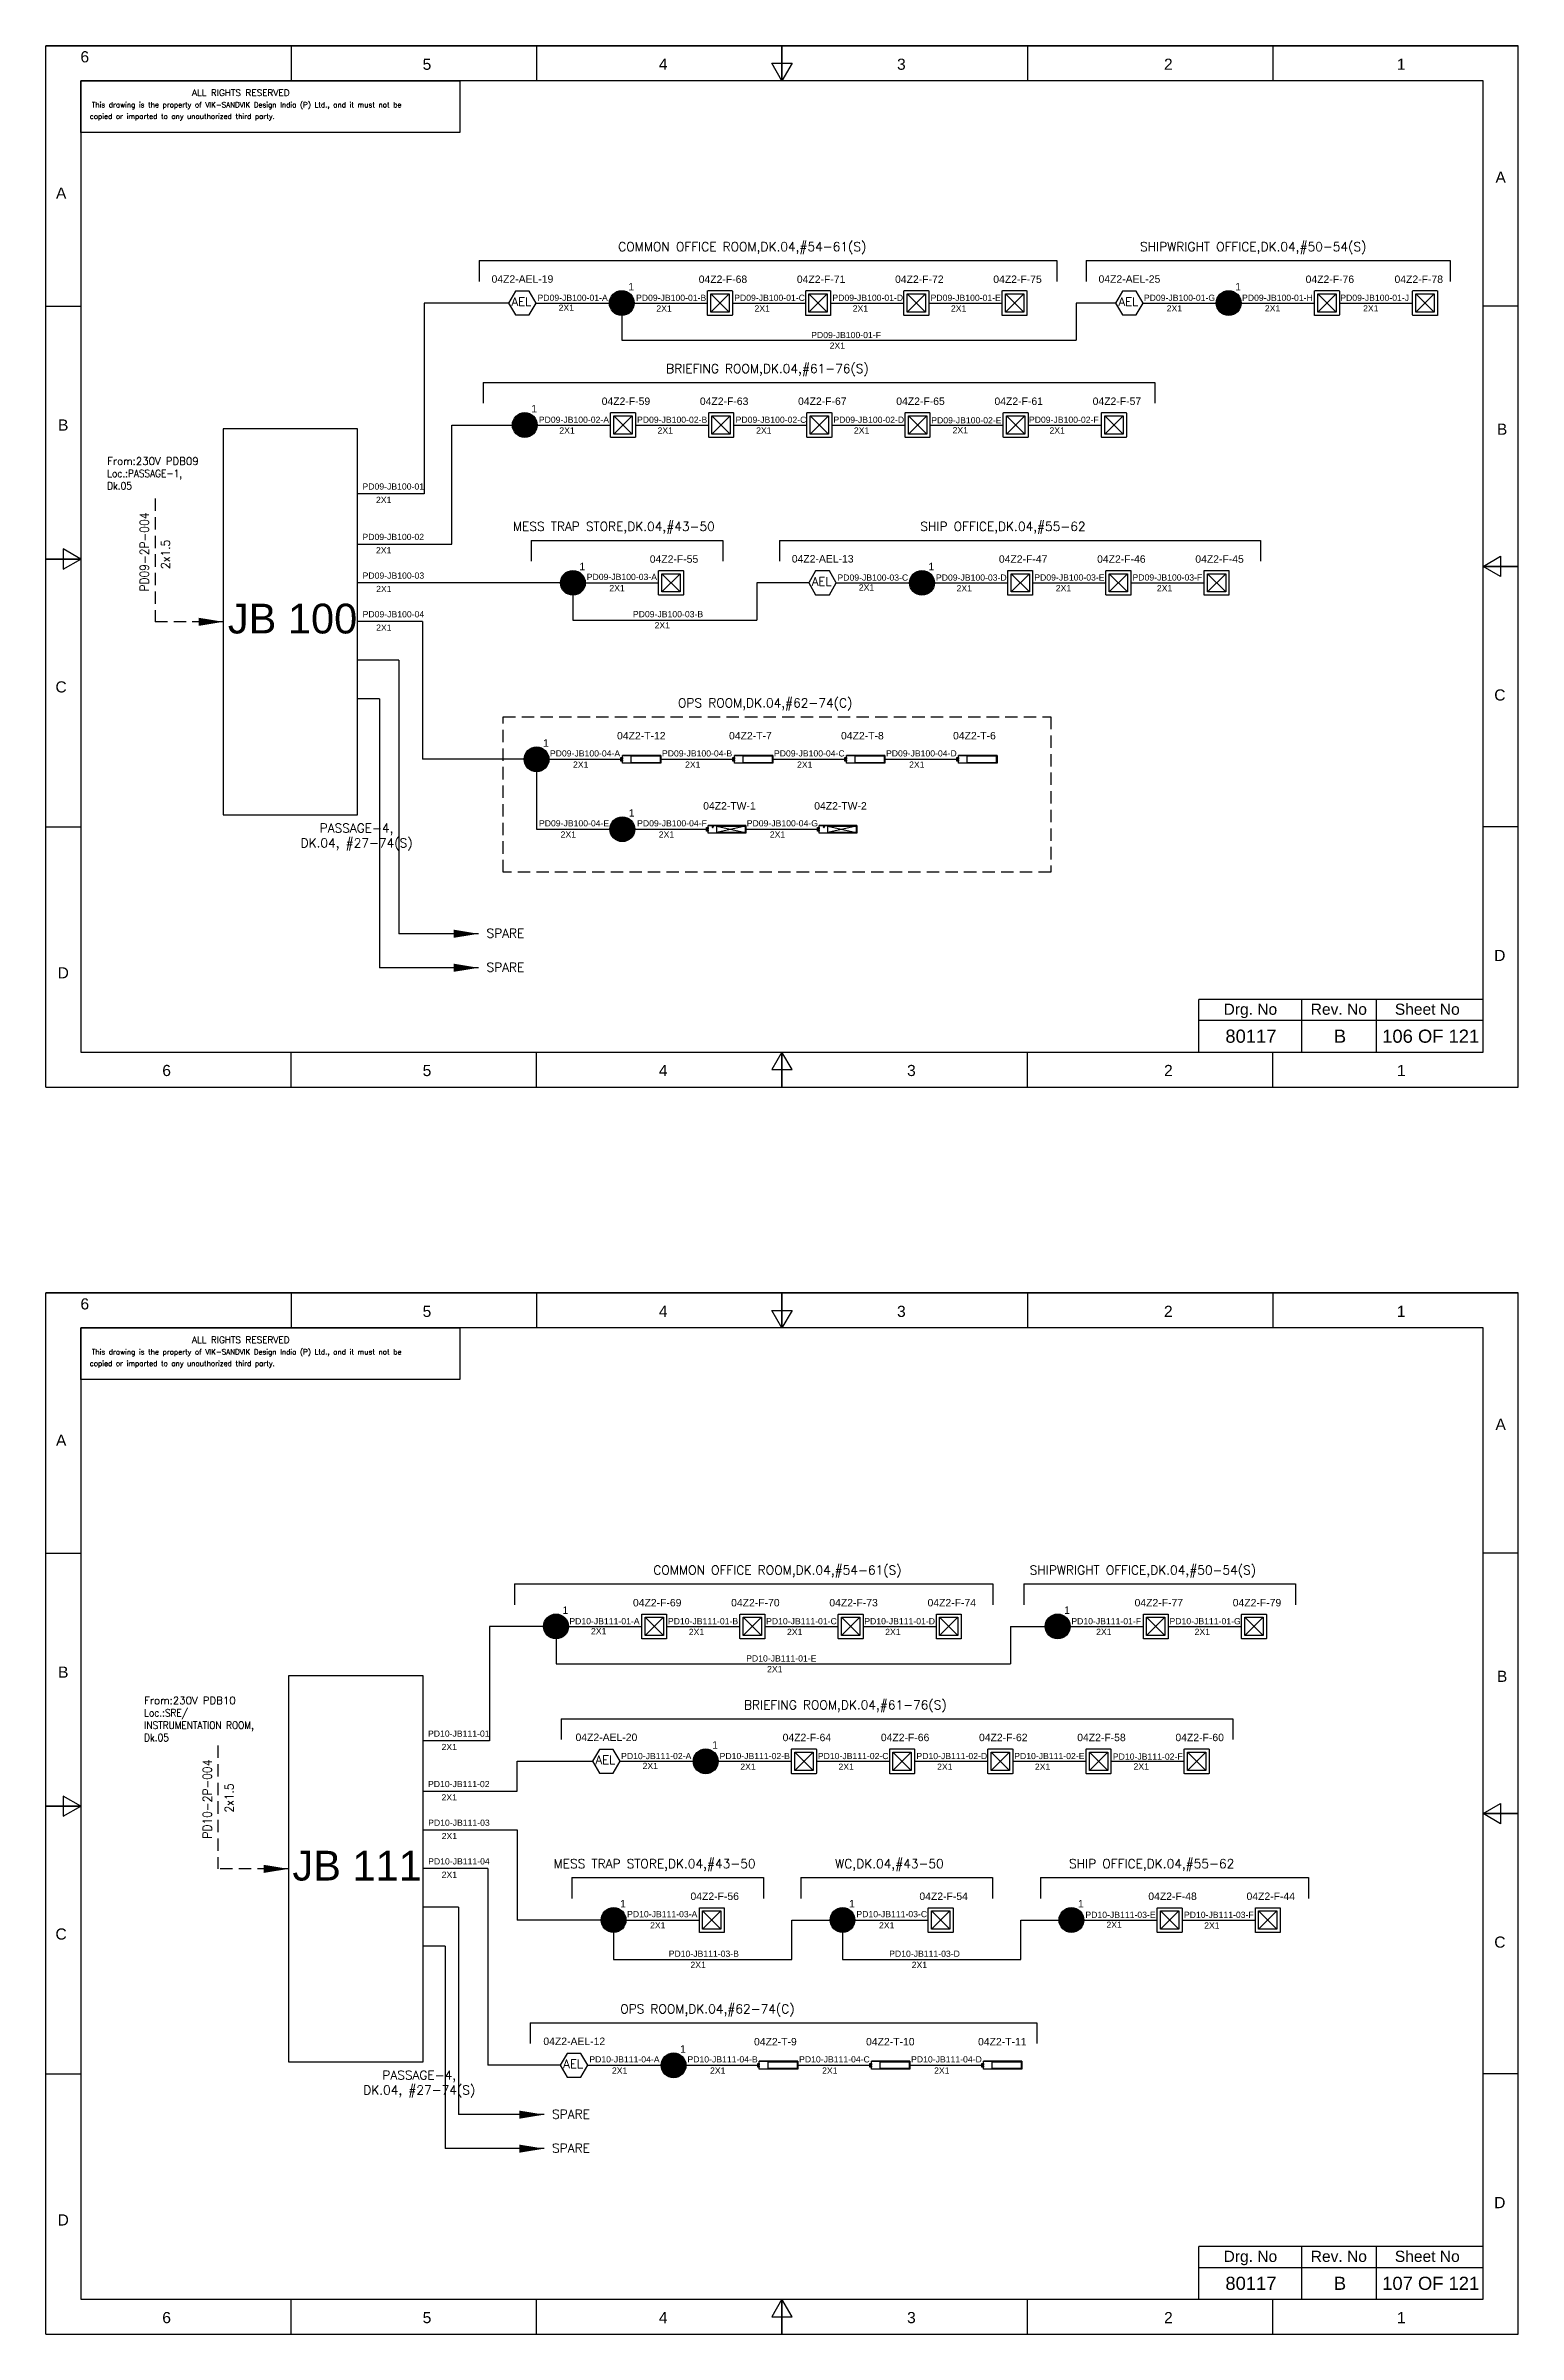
# Model space of a CAD drawing. Header units: inches. Extents: x -3311 to 1429, y -713 to 2436.
# Drawn here: x -2319.5 to -2022.5, y -713.5 to -251.8 of the extents above; entities that cross this region are included whole.
import ezdxf
from ezdxf.enums import TextEntityAlignment as Align

# ---------------------------------------------------------------- set-up
doc = ezdxf.new("R2010")
doc.units = ezdxf.units.IN
doc.linetypes.add('HIDDEN', pattern=[0.375, 0.25, -0.125])
doc.linetypes.add('SOLID', pattern=[0])
for name, color, linetype in [('BW TL', 7, 'Continuous'), ('Fmount', 7, 'Continuous'), ('LINE', 3, 'SOLID')]:
    doc.layers.add(name, color=color, linetype=linetype)
for name, color, linetype, lineweight in [('ELEC_TXT-025', 1, 'Continuous', 25), ('HEL-025', 1, 'Continuous', 25), ('HEL-035', 2, 'Continuous', 35)]:
    doc.layers.add(name, color=color, linetype=linetype, lineweight=lineweight)
doc.styles.add('_NORMAL', font='arial.ttf')
doc.styles.add('ROMANS', font='simplex.shx', dxfattribs={"width": 0.88})
doc.styles.get("Standard").update_dxf_attribs({"font": 'arial.ttf'})
doc.dimstyles.get("Standard").update_dxf_attribs({"dimtxt": 0.18, "dimasz": 0.18, "dimexe": 0.18, "dimexo": 0.0625, "dimgap": 0.09, "dimtad": 0, "dimtih": 1, "dimtoh": 1, "dimdec": 4, "dimzin": 0, "dimdsep": 46, "dimtxsty": 'Standard', "dimcen": 0.09, "dimadec": 0, "dimazin": 0, "dimtfac": 1, "dimtdec": 4, "dimtofl": 0, "dimtmove": 0, "dimatfit": 3, "dimfxl": 1, "dimtolj": 1, "dimtzin": 0, "dimarcsym": 0})

# ---------------------------------------------------------------- blocks, each defined once
blk = doc.blocks.new('fr')
at = {"color": 7, "linetype": 'Continuous'}
for p, q in [((33763.99, 4500.4), (33466.99, 4500.4)), ((33466.99, 4500.4), (33763.99, 4500.4)), ((33466.99, 4290.33), (33466.99, 4500.4)), ((33516.49, 4500.4), (33516.49, 4493.33)), ((33565.99, 4500.4), (33565.99, 4493.33)), ((33615.49, 4493.33), (33613.45, 4496.87)), ((33613.45, 4496.87), (33617.53, 4496.87)), ((33615.49, 4500.4), (33615.49, 4493.33)), ((33615.49, 4493.33), (33615.49, 4500.4)), ((33615.49, 4500.4), (33615.49, 4493.33)), ((33617.53, 4496.87), (33615.49, 4493.33)), ((33664.99, 4500.4), (33664.99, 4493.33)), ((33714.49, 4500.4), (33714.49, 4493.33)), ((33763.99, 4290.33), (33763.99, 4500.4)), ((33763.99, 4290.33), (33763.99, 4500.4)), ((33756.92, 4493.33), (33474.06, 4493.33)), ((33474.06, 4493.33), (33474.06, 4297.41)), ((33756.92, 4297.41), (33756.92, 4493.33)), ((33466.99, 4447.89), (33474.06, 4447.89)), ((33763.99, 4447.89), (33756.92, 4447.89)), ((33466.99, 4396.87), (33474.06, 4396.87)), ((33474.06, 4396.87), (33466.99, 4396.87)), ((33466.99, 4396.87), (33474.06, 4396.87)), ((33474.06, 4396.87), (33470.53, 4398.91)), ((33470.53, 4398.91), (33470.53, 4394.83)), ((33470.53, 4394.83), (33474.06, 4396.87)), ((33756.92, 4395.37), (33760.45, 4397.41)), ((33763.99, 4395.37), (33756.92, 4395.37)), ((33760.45, 4393.33), (33756.92, 4395.37)), ((33756.92, 4395.37), (33763.99, 4395.37)), ((33763.99, 4395.37), (33756.92, 4395.37)), ((33760.45, 4397.41), (33760.45, 4393.33)), ((33466.99, 4342.85), (33474.06, 4342.85)), ((33763.99, 4342.85), (33756.92, 4342.85)), ((33474.06, 4297.41), (33756.92, 4297.41)), ((33516.49, 4290.33), (33516.49, 4297.41)), ((33565.99, 4290.33), (33565.99, 4297.41)), ((33615.49, 4297.41), (33613.45, 4293.87)), ((33613.45, 4293.87), (33617.53, 4293.87)), ((33615.49, 4290.33), (33615.49, 4297.41)), ((33617.53, 4293.87), (33615.49, 4297.41)), ((33615.49, 4297.41), (33615.49, 4290.33)), ((33615.49, 4290.33), (33615.49, 4297.41)), ((33664.99, 4290.33), (33664.99, 4297.41)), ((33714.49, 4290.33), (33714.49, 4297.41)), ((33466.99, 4290.33), (33763.99, 4290.33)), ((33466.99, 4290.33), (33763.99, 4290.33))]:
    blk.add_line(p, q, dxfattribs=at)
at = {"color": 7, "style": '_NORMAL'}
for s, p in [('6', (33474.86, 4498.18)), ('5', (33543.88, 4496.68)), ('4', (33591.52, 4496.68)), ('3', (33639.57, 4496.68)), ('2', (33693.41, 4496.68)), ('1', (33740.39, 4496.68)), ('A', (33760.45, 4473.88)), ('A', (33470.1, 4470.68)), ('B', (33470.52, 4423.9)), ('B', (33760.74, 4423.06)), ('C', (33470.08, 4371.07)), ('C', (33760.29, 4369.44)), ('D', (33760.27, 4316.89)), ('D', (33470.51, 4313.39)), ('6', (33491.37, 4293.69)), ('5', (33543.89, 4293.69)), ('4', (33591.53, 4293.69)), ('3', (33641.59, 4293.69)), ('2', (33693.43, 4293.69)), ('1', (33740.41, 4293.69))]:
    blk.add_text(s, height=2.25, dxfattribs=at).set_placement(p, align=Align.MIDDLE_CENTER)
blk = doc.blocks.new('A$C4BAD7D21')
at = {"layer": 'HEL-025'}
blk.add_lwpolyline([(-34000, 0), (-34000, 2086), (-18714, 2086), (-18714, 0)], close=True, dxfattribs=at)
at = {"layer": 'HEL-025', "style": 'ROMANS'}
for s, p in [('This drawing is the property of VIK-SANDVIK Design India (P) Ltd., and it must not be', (-33558, 1016)), (' copied or imparted to any unauthorized third party.', (-33785, 550))]:
    blk.add_text(s, height=210, dxfattribs=at).set_placement(p)
at = {"layer": 'HEL-035', "style": 'ROMANS'}
blk.add_text('     ALL RIGHTS RESERVED', height=262.5, dxfattribs=at).set_placement((-30497, 1476))
blk = doc.blocks.new('AEL')
at = {"color": 4}
blk.add_lwpolyline([(989.98, -190.09), (992.75, -190.09), (994.14, -187.69), (992.75, -185.28), (989.98, -185.28), (988.59, -187.69)], close=True, dxfattribs=at)
at = {"color": 4, "style": 'ROMANS'}
blk.add_text('AEL', height=1.725, dxfattribs=at).set_placement((989.2, -188.27))
blk = doc.blocks.new('AEL_L')
blk.add_blockref('AEL', (0, 0))
blk.add_attdef('TAG_NO', (986.55, -183.59), '', height=1.5)
blk = doc.blocks.new('FIXED_KEY_SWITCH')
h = blk.add_hatch(color=1)
h.dxf.hatch_style = 1
edge = h.paths.add_edge_path()
edge.add_arc((848.13, 1737.46), 2.5, 0, 360)
at = {"color": 1}
blk.add_circle((848.13, 1737.46), 2.5, dxfattribs=at)
at = {"color": 7, "insert": (849.44, 1741.5), "char_height": 1.5, "attachment_point": 1, "style": '_NORMAL'}
blk.add_mtext_dynamic_manual_height_columns('1', width=1.5, gutter_width=7.5, heights=[0], dxfattribs=at)
blk = doc.blocks.new('SWT')
blk.add_blockref('FIXED_KEY_SWITCH', (0, 0))
blk.add_attdef('TAG_NO', (844.55, 1741.11), '', height=1.5)
blk = doc.blocks.new('LED FLUSH MOUNT')
for p, q in [((114818, 79432), (114604, 79219)), ((114604, 79432), (114818, 79219))]:
    blk.add_line(p, q)
blk.add_lwpolyline([(114572, 79470), (114850, 79470, -0.414214), (114856, 79464), (114856, 79186, -0.414214), (114850, 79180), (114572, 79180, -0.414214), (114566, 79186), (114566, 79464, -0.414214)], format="xyb", close=True)
blk.add_lwpolyline([(114604, 79432), (114818, 79432), (114818, 79219), (114604, 79219)], close=True)
blk = doc.blocks.new('LED Flush Mounted Light 22W')
blk.add_blockref('LED FLUSH MOUNT', (0, 0))
at = {"style": 'ROMANS', "width": 0.7}
blk.add_attdef('TAG_NO.:', (113905, 79579), '', height=250, dxfattribs=at)
blk = doc.blocks.new('2A')
at = {"color": 7, "lineweight": -3, "ltscale": 2.5}
blk.add_line((790.02, 1997.62, -0.03), (782.23, 1997.62, -0.03), dxfattribs=at)
at = {"color": 7, "lineweight": -3, "ltscale": 2.5, "elevation": -0.03}
for points in [[(781.91, 1997.21), (782.23, 1997.21), (782.23, 1996.94), (781.91, 1996.94)], [(781.91, 1996.7), (782.23, 1996.7), (782.23, 1996.44), (781.91, 1996.44)], [(782.23, 1997.62), (790.02, 1997.62), (790.02, 1996.02), (782.23, 1996.02)], [(784.03, 1997.5), (789.88, 1997.5), (789.88, 1996.14), (784.03, 1996.14)]]:
    blk.add_lwpolyline(points, close=True, dxfattribs=at)
blk = doc.blocks.new('LED TUBE LIGHT 30W')
blk.add_blockref('2A', (179.91, -357.89))
blk.add_attdef('TAG_NO.', (962.52, 1642.97), '', height=1.5)
blk = doc.blocks.new('Two in One (White_Red) Surface Mounted')
at = {"color": 1, "lineweight": -3, "ltscale": 2.5}
for p, q in [((-7117, 26941, -6), (-7737, 26941, -6)), ((-7129, 26931, -6), (-7594, 26823, -6)), ((-7594, 26931, -6), (-7129, 26823, -6))]:
    blk.add_line(p, q, dxfattribs=at)
at = {"color": 1}
for p, q in [((-7661, 26918), (-7647, 26931)), ((-7658, 26915), (-7645, 26927))]:
    blk.add_line(p, q, dxfattribs=at)
at = {"color": 1, "lineweight": -3, "ltscale": 2.5, "elevation": -6}
for points in [[(-7762, 26908), (-7737, 26908), (-7737, 26887), (-7762, 26887)], [(-7762, 26868), (-7737, 26868), (-7737, 26847), (-7762, 26847)], [(-7737, 26941), (-7117, 26941), (-7117, 26814), (-7737, 26814)], [(-7594, 26931), (-7129, 26931), (-7129, 26823), (-7594, 26823)]]:
    blk.add_lwpolyline(points, close=True, dxfattribs=at)
at = {"color": 1}
for centre, radius, start, end in [((-7660, 26916), 9.74, 54.1326, 29.5513), ((-7660, 26916), 6.48, 60.1154, 22.7734), ((-7660, 26916), 2.11, 118.1967, 308.6398), ((-7646, 26929), 2.1, 303.5672, 123.2694)]:
    blk.add_arc(centre, radius, start, end, dxfattribs=at)
blk = doc.blocks.new('LED Two in One (White_Red) Surface mounted')
blk.add_blockref('Two in One (White_Red) Surface Mounted', (0, 0))
at = {"style": 'ROMANS', "width": 0.7}
blk.add_attdef('TAG_NO.:', text='', height=250, dxfattribs=at).set_placement((-7385, 27067), align=Align.CENTER)

msp = doc.modelspace()

# ---------------------------------------------------------------- linework, layer by layer
for p, q in [((-2232.11, -295.18, -0.05), (-2115.62, -295.18, -0.05)), ((-2109.68, -295.18, -0.05), (-2036.26, -295.18, -0.05)), ((-2243.24, -303.75), (-2243.24, -342.22)), ((-2226.21, -303.75), (-2243.24, -303.75)), ((-2103.79, -303.75), (-2111.69, -303.75)), ((-2111.69, -303.75), (-2111.69, -311.26)), ((-2203.36, -306.25), (-2203.36, -311.26)), ((-2231.32, -319.78, -0.05), (-2095.83, -319.78, -0.05)), ((-2237.66, -352.39), (-2237.66, -328.35)), ((-2221.63, -351.62, -0.05), (-2182.96, -351.62, -0.05)), ((-2171.55, -351.62, -0.05), (-2074.54, -351.62, -0.05)), ((-2215.73, -360.19), (-2256.64, -360.19)), ((-2213.23, -362.69), (-2213.23, -367.7)), ((-2165.66, -360.19), (-2176.12, -360.19)), ((-2176.12, -360.19), (-2176.12, -367.7)), ((-2243.59, -367.99), (-2256.64, -367.99)), ((-2243.59, -367.99), (-2243.59, -395.79)), ((-2248.3, -375.8), (-2256.64, -375.8)), ((-2248.3, -375.8), (-2248.3, -430.98)), ((-2252.23, -383.6), (-2256.64, -383.6)), ((-2252.23, -383.6), (-2252.23, -437.84)), ((-2223.06, -395.79, -0.08), (-2243.59, -395.79, -0.08)), ((-2220.56, -398.29, -0.08), (-2220.56, -409.9, -0.08)), ((-2225.02, -562.15, -0.05), (-2128.55, -562.15, -0.05)), ((-2122.29, -562.15, -0.08), (-2067.45, -562.15, -0.08)), ((-2230.02, -570.72), (-2230.02, -593.8)), ((-2219.12, -570.72), (-2230.02, -570.72)), ((-2124.95, -570.72), (-2124.95, -578.23)), ((-2216.62, -573.22), (-2216.62, -578.23)), ((-2215.6, -589.35, -0.05), (-2080.11, -589.35, -0.05)), ((-2224.45, -611.77), (-2224.45, -629.95)), ((-2230.37, -619.57), (-2243.43, -619.57)), ((-2230.37, -619.57), (-2230.37, -659.25)), ((-2213.41, -621.38, -0.05), (-2174.75, -621.38, -0.05)), ((-2167.24, -621.38, -0.05), (-2128.57, -621.38, -0.05)), ((-2118.91, -621.38, -0.05), (-2064.83, -621.38, -0.05)), ((-2236.3, -627.37), (-2243.43, -627.37)), ((-2236.3, -627.37), (-2236.3, -669.2)), ((-2207.52, -629.95), (-2224.45, -629.95)), ((-2169.07, -637.93), (-2169.07, -629.95)), ((-2122.89, -637.93), (-2122.89, -629.95)), ((-2239.02, -635.18), (-2243.43, -635.18)), ((-2239.02, -635.18), (-2239.02, -676.06)), ((-2205.02, -637.93), (-2169.07, -637.93)), ((-2158.84, -637.93), (-2122.89, -637.93)), ((-2221.81, -650.68, -0.08), (-2119.66, -650.68, -0.08)), ((-2215.77, -659.25), (-2230.37, -659.25))]:
    msp.add_line(p, q)
at = {"color": 7, "linetype": 'Continuous'}
for p, q in [((-2029.62, -444.25), (-2086.94, -444.25)), ((-2086.94, -454.84), (-2086.94, -444.25)), ((-2066.17, -454.84), (-2066.17, -444.25)), ((-2051.15, -454.84), (-2051.15, -444.25)), ((-2086.94, -448.43), (-2029.62, -448.43)), ((-2029.62, -695.83), (-2086.94, -695.83)), ((-2086.94, -706.42), (-2086.94, -695.83)), ((-2066.17, -706.42), (-2066.17, -695.83)), ((-2051.15, -706.42), (-2051.15, -695.83)), ((-2086.94, -700.01), (-2029.62, -700.01))]:
    msp.add_line(p, q, dxfattribs=at)
msp.add_lwpolyline([(-2256.64, -329.09), (-2283.74, -329.09), (-2283.74, -406.99), (-2256.64, -406.99)], close=True)
at = {"linetype": 'HIDDEN', "ltscale": 10}
for points in [[(-2297.51, -343.18), (-2297.51, -368.05)], [(-2284.82, -594.74), (-2284.82, -619.62)]]:
    msp.add_lwpolyline(points, dxfattribs=at)
at = {"linetype": 'HIDDEN', "ltscale": 10, "elevation": -0.16}
msp.add_lwpolyline([(-2227.27, -387.22), (-2116.84, -387.22), (-2116.84, -418.58), (-2227.27, -418.58)], close=True, dxfattribs=at)
at = {"layer": 'LINE', "color": 0}
for p, q in [((-2232.11, -295.18, -0.05), (-2232.11, -299.37, -0.05)), ((-2115.62, -295.18, -0.05), (-2115.62, -299.37, -0.05)), ((-2109.68, -295.18, -0.05), (-2109.68, -299.37, -0.05)), ((-2036.26, -295.18, -0.05), (-2036.26, -299.37, -0.05)), ((-2220.66, -303.75), (-2205.86, -303.75)), ((-2200.86, -303.75), (-2186.07, -303.75)), ((-2181.06, -303.75), (-2166.26, -303.75)), ((-2161.25, -303.75), (-2146.45, -303.75)), ((-2141.44, -303.75), (-2126.65, -303.75)), ((-2098.23, -303.75), (-2083.44, -303.75)), ((-2078.44, -303.75, 0.03), (-2063.64, -303.75, 0.03)), ((-2058.63, -303.75, 0.05), (-2043.84, -303.75, 0.05)), ((-2203.36, -311.26), (-2111.69, -311.26)), ((-2231.32, -319.78, -0.05), (-2231.32, -323.97, -0.05)), ((-2095.83, -319.78, -0.05), (-2095.83, -323.97, -0.05)), ((-2237.66, -328.35), (-2225.43, -328.35)), ((-2220.43, -328.35), (-2205.63, -328.35)), ((-2200.62, -328.35), (-2185.83, -328.35)), ((-2180.82, -328.35), (-2166.02, -328.35)), ((-2161.01, -328.35), (-2146.21, -328.35)), ((-2141.2, -328.35), (-2126.41, -328.35)), ((-2121.4, -328.35), (-2106.6, -328.35)), ((-2243.24, -342.22), (-2256.64, -342.22)), ((-2256.64, -352.39), (-2237.66, -352.39)), ((-2221.63, -351.62, -0.05), (-2221.63, -355.81, -0.05)), ((-2182.96, -351.62, -0.05), (-2182.96, -355.81, -0.05)), ((-2171.55, -351.62, -0.05), (-2171.55, -355.81, -0.05)), ((-2074.54, -351.62, -0.05), (-2074.54, -355.81, -0.05)), ((-2210.73, -360.19), (-2195.93, -360.19)), ((-2160.1, -360.19), (-2145.31, -360.19)), ((-2140.31, -360.19, 0.03), (-2125.51, -360.19, 0.03)), ((-2120.5, -360.19, 0.03), (-2105.7, -360.19, 0.03)), ((-2100.69, -360.19, 0.03), (-2085.9, -360.19, 0.03)), ((-2213.23, -367.7), (-2176.12, -367.7)), ((-2218.06, -395.79, -0.08), (-2203.26, -395.79, -0.08)), ((-2195.46, -395.79, -0.08), (-2180.67, -395.79, -0.08)), ((-2172.87, -395.79, -0.08), (-2158.07, -395.79, -0.08)), ((-2150.28, -395.79, -0.08), (-2135.48, -395.79, -0.08)), ((-2220.56, -409.9, -0.08), (-2205.76, -409.9, -0.08)), ((-2200.76, -409.9, -0.08), (-2185.97, -409.9, -0.08)), ((-2178.36, -409.9, -0.08), (-2163.57, -409.9, -0.08)), ((-2225.02, -562.15, -0.05), (-2225.02, -566.34, -0.05)), ((-2128.55, -562.15, -0.05), (-2128.55, -566.34, -0.05)), ((-2122.29, -562.15, -0.08), (-2122.29, -566.34, -0.08)), ((-2067.45, -562.15, -0.08), (-2067.45, -566.34, -0.08)), ((-2214.12, -570.72), (-2199.33, -570.72)), ((-2194.32, -570.72), (-2179.52, -570.72)), ((-2174.51, -570.72), (-2159.71, -570.72)), ((-2154.7, -570.72), (-2139.91, -570.72)), ((-2124.95, -570.72), (-2117.94, -570.72)), ((-2112.94, -570.72), (-2098.15, -570.72)), ((-2093.14, -570.72), (-2078.34, -570.72)), ((-2270.61, -580.67), (-2270.61, -658.57)), ((-2243.43, -580.67), (-2270.61, -580.67)), ((-2243.43, -658.57), (-2243.43, -580.67)), ((-2216.62, -578.23), (-2124.95, -578.23)), ((-2215.6, -589.35, -0.05), (-2215.6, -593.54, -0.05)), ((-2080.11, -589.35, -0.05), (-2080.11, -593.54, -0.05)), ((-2230.02, -593.8), (-2243.43, -593.8)), ((-2224.45, -597.92), (-2209.28, -597.92)), ((-2203.72, -597.92), (-2188.93, -597.92)), ((-2183.93, -597.92), (-2169.13, -597.92)), ((-2164.12, -597.92), (-2149.33, -597.92)), ((-2144.32, -597.92), (-2129.52, -597.92)), ((-2124.51, -597.92), (-2109.71, -597.92)), ((-2104.7, -597.92), (-2089.91, -597.92)), ((-2243.43, -603.97), (-2224.45, -603.97)), ((-2243.4, -611.77), (-2224.45, -611.77)), ((-2213.41, -621.38, -0.05), (-2213.41, -625.57, -0.05)), ((-2174.75, -621.38, -0.05), (-2174.75, -625.57, -0.05)), ((-2167.24, -621.38, -0.05), (-2167.24, -625.57, -0.05)), ((-2128.57, -621.38, -0.05), (-2128.57, -625.57, -0.05)), ((-2118.91, -621.38, -0.05), (-2118.91, -625.57, -0.05)), ((-2064.83, -621.38, -0.05), (-2064.83, -625.57, -0.05)), ((-2202.52, -629.95), (-2187.72, -629.95)), ((-2169.07, -629.95), (-2161.34, -629.95)), ((-2156.34, -629.95), (-2141.55, -629.95)), ((-2122.89, -629.95), (-2115.17, -629.95)), ((-2110.17, -629.95), (-2095.37, -629.95)), ((-2090.36, -629.95), (-2075.56, -629.95)), ((-2221.81, -650.68, -0.08), (-2221.81, -654.87, -0.08)), ((-2119.66, -650.68, -0.08), (-2119.66, -654.87, -0.08)), ((-2270.61, -658.57), (-2243.43, -658.57)), ((-2210.21, -659.25), (-2195.42, -659.25)), ((-2190.42, -659.25), (-2175.62, -659.25)), ((-2167.83, -659.25), (-2153.03, -659.25)), ((-2145.23, -659.25), (-2130.44, -659.25))]:
    msp.add_line(p, q, dxfattribs=at)
at = {"layer": 'LINE', "color": 7}
for p, q in [((-2224.45, -603.97), (-2224.45, -597.92)), ((-2205.02, -632.45), (-2205.02, -637.93)), ((-2158.84, -632.45), (-2158.84, -637.93))]:
    msp.add_line(p, q, dxfattribs=at)

# ---------------------------------------------------------------- block references
for name, p in [('fr', (-35786.54, -4752.25)), ('SWT', (-3051.49, -2041.21)), ('SWT', (-2929.07, -2041.21)), ('SWT', (-3071.06, -2065.81)), ('SWT', (-3061.36, -2097.65)), ('SWT', (-2990.94, -2097.65)), ('SWT', (-3068.69, -2133.25, -0.08)), ('SWT', (-3051.39, -2147.35, -0.08)), ('fr', (-35786.54, -5003.83)), ('SWT', (-3064.75, -2308.18)), ('SWT', (-2963.57, -2308.18)), ('SWT', (-3034.56, -2335.38)), ('SWT', (-3053.15, -2367.4)), ('SWT', (-3006.97, -2367.4)), ('SWT', (-2960.79, -2367.4)), ('SWT', (-3041.05, -2396.7))]:
    msp.add_blockref(name, p)
ref = msp.add_blockref('AEL_L', (-3214.8, -116.06))
ref.add_attrib('TAG_NO', '04Z2-AEL-19', (-2229.63, -299.65), dxfattribs={"color": 4, "height": 1.5})
ref = msp.add_blockref('AEL_L', (-3092.37, -116.06))
ref.add_attrib('TAG_NO', '04Z2-AEL-25', (-2107.2, -299.65), dxfattribs={"color": 4, "height": 1.5})
ref = msp.add_blockref('AEL_L', (-3154.24, -172.5))
ref.add_attrib('TAG_NO', '04Z2-AEL-13', (-2169.07, -356.09), dxfattribs={"color": 4, "height": 1.5})
ref = msp.add_blockref('LED TUBE LIGHT 30W', (-3165.39, -2034.72, -0.05))
ref.add_attrib('TAG_NO.', '04Z2-T-12', (-2204.32, -391.77, -0.05), dxfattribs={"height": 1.5})
ref = msp.add_blockref('LED TUBE LIGHT 30W', (-3142.8, -2034.72, -0.05))
ref.add_attrib('TAG_NO.', '04Z2-T-7', (-2181.73, -391.77, -0.05), dxfattribs={"height": 1.5})
ref = msp.add_blockref('LED TUBE LIGHT 30W', (-3120.21, -2034.72, -0.05))
ref.add_attrib('TAG_NO.', '04Z2-T-8', (-2159.14, -391.77, -0.05), dxfattribs={"height": 1.5})
ref = msp.add_blockref('LED TUBE LIGHT 30W', (-3097.61, -2034.72, -0.05))
ref.add_attrib('TAG_NO.', '04Z2-T-6', (-2136.54, -391.77, -0.05), dxfattribs={"height": 1.5})
ref = msp.add_blockref('AEL_L', (-3197.86, -410.23))
ref.add_attrib('TAG_NO', '04Z2-AEL-20', (-2212.69, -593.82), dxfattribs={"color": 4, "height": 1.5})
ref = msp.add_blockref('AEL_L', (-3204.36, -471.56))
ref.add_attrib('TAG_NO', '04Z2-AEL-12', (-2219.18, -655.15), dxfattribs={"color": 4, "height": 1.5})
ref = msp.add_blockref('LED TUBE LIGHT 30W', (-3137.76, -2298.17, 0.03))
ref.add_attrib('TAG_NO.', '04Z2-T-9', (-2176.69, -655.23, 0.03), dxfattribs={"height": 1.5})
ref = msp.add_blockref('LED TUBE LIGHT 30W', (-3115.16, -2298.17, 0.03))
ref.add_attrib('TAG_NO.', '04Z2-T-10', (-2154.09, -655.23, 0.03), dxfattribs={"height": 1.5})
ref = msp.add_blockref('LED TUBE LIGHT 30W', (-3092.57, -2298.17, 0.03))
ref.add_attrib('TAG_NO.', '04Z2-T-11', (-2131.5, -655.23, 0.03), dxfattribs={"height": 1.5})
at = {"layer": 'BW TL'}
ref = msp.add_blockref('LED Two in One (White_Red) Surface mounted', (-2091.05, -739.63, 0), dxfattribs=dict(at, xscale=0.012267918464603, yscale=0.012267918464603, zscale=0.012267918464603))
ref.add_attrib('TAG_NO.:', '04Z2-TW-1', dxfattribs={"layer": '0', "height": 1.5}).set_placement((-2181.65, -405.93, 0), align=Align.CENTER)
ref = msp.add_blockref('LED Two in One (White_Red) Surface mounted', (-2068.64, -739.63, 0), dxfattribs=dict(at, xscale=0.012267918464603, yscale=0.012267918464603, zscale=0.012267918464603))
ref.add_attrib('TAG_NO.:', '04Z2-TW-2', dxfattribs={"layer": '0', "height": 1.5}).set_placement((-2159.25, -405.93, 0), align=Align.CENTER)
at = {"layer": 'ELEC_TXT-025', "color": 0, "xscale": 0.005, "yscale": 0.005, "zscale": 0.005}
for p in [(-2142.47, -269.35), (-2142.47, -520.93)]:
    msp.add_blockref('A$C4BAD7D21', p, dxfattribs=at)
at = {"layer": 'Fmount'}
ref = msp.add_blockref('LED Flush Mounted Light 22W', (-4165.77, -1674.49), dxfattribs=dict(at, xscale=0.01728, yscale=0.01728, zscale=0.01728))
ref.add_attrib('TAG_NO.:', '04Z2-F-68', dxfattribs={"layer": '0', "height": 1.5}).set_placement((-2187.85, -300.14), align=Align.BOTTOM_LEFT)
ref = msp.add_blockref('LED Flush Mounted Light 22W', (-4145.96, -1674.49), dxfattribs=dict(at, xscale=0.01728, yscale=0.01728, zscale=0.01728))
ref.add_attrib('TAG_NO.:', '04Z2-F-71', dxfattribs={"layer": '0', "height": 1.5}).set_placement((-2168.05, -300.14), align=Align.BOTTOM_LEFT)
ref = msp.add_blockref('LED Flush Mounted Light 22W', (-4126.15, -1674.49), dxfattribs=dict(at, xscale=0.01728, yscale=0.01728, zscale=0.01728))
ref.add_attrib('TAG_NO.:', '04Z2-F-72', dxfattribs={"layer": '0', "height": 1.5}).set_placement((-2148.24, -300.14), align=Align.BOTTOM_LEFT)
ref = msp.add_blockref('LED Flush Mounted Light 22W', (-4106.35, -1674.49), dxfattribs=dict(at, xscale=0.01728, yscale=0.01728, zscale=0.01728))
ref.add_attrib('TAG_NO.:', '04Z2-F-75', dxfattribs={"layer": '0', "height": 1.5}).set_placement((-2128.43, -300.14), align=Align.BOTTOM_LEFT)
ref = msp.add_blockref('LED Flush Mounted Light 22W', (-4043.34, -1674.49, 0.03), dxfattribs=dict(at, xscale=0.01728, yscale=0.01728, zscale=0.01728))
ref.add_attrib('TAG_NO.:', '04Z2-F-76', dxfattribs={"layer": '0', "height": 1.5}).set_placement((-2065.43, -300.14, 0.03), align=Align.BOTTOM_LEFT)
ref = msp.add_blockref('LED Flush Mounted Light 22W', (-4023.54, -1674.49, 0.05), dxfattribs=dict(at, xscale=0.01728, yscale=0.01728, zscale=0.01728))
ref.add_attrib('TAG_NO.:', '04Z2-F-78', dxfattribs={"layer": '0', "height": 1.5}).set_placement((-2047.5, -300.14, 0.05), align=Align.BOTTOM_LEFT)
ref = msp.add_blockref('LED Flush Mounted Light 22W', (-4185.33, -1699.09), dxfattribs=dict(at, xscale=0.01728, yscale=0.01728, zscale=0.01728))
ref.add_attrib('TAG_NO.:', '04Z2-F-59', dxfattribs={"layer": '0', "height": 1.5}).set_placement((-2207.42, -324.75), align=Align.BOTTOM_LEFT)
ref = msp.add_blockref('LED Flush Mounted Light 22W', (-4165.53, -1699.09), dxfattribs=dict(at, xscale=0.01728, yscale=0.01728, zscale=0.01728))
ref.add_attrib('TAG_NO.:', '04Z2-F-63', dxfattribs={"layer": '0', "height": 1.5}).set_placement((-2187.61, -324.75), align=Align.BOTTOM_LEFT)
ref = msp.add_blockref('LED Flush Mounted Light 22W', (-4145.72, -1699.09), dxfattribs=dict(at, xscale=0.01728, yscale=0.01728, zscale=0.01728))
ref.add_attrib('TAG_NO.:', '04Z2-F-67', dxfattribs={"layer": '0', "height": 1.5}).set_placement((-2167.81, -324.75), align=Align.BOTTOM_LEFT)
ref = msp.add_blockref('LED Flush Mounted Light 22W', (-4125.91, -1699.09), dxfattribs=dict(at, xscale=0.01728, yscale=0.01728, zscale=0.01728))
ref.add_attrib('TAG_NO.:', '04Z2-F-65', dxfattribs={"layer": '0', "height": 1.5}).set_placement((-2148, -324.75), align=Align.BOTTOM_LEFT)
ref = msp.add_blockref('LED Flush Mounted Light 22W', (-4106.11, -1699.09), dxfattribs=dict(at, xscale=0.01728, yscale=0.01728, zscale=0.01728))
ref.add_attrib('TAG_NO.:', '04Z2-F-61', dxfattribs={"layer": '0', "height": 1.5}).set_placement((-2128.19, -324.75), align=Align.BOTTOM_LEFT)
ref = msp.add_blockref('LED Flush Mounted Light 22W', (-4086.3, -1699.09), dxfattribs=dict(at, xscale=0.01728, yscale=0.01728, zscale=0.01728))
ref.add_attrib('TAG_NO.:', '04Z2-F-57', dxfattribs={"layer": '0', "height": 1.5}).set_placement((-2108.39, -324.75), align=Align.BOTTOM_LEFT)
ref = msp.add_blockref('LED Flush Mounted Light 22W', (-4175.63, -1730.93), dxfattribs=dict(at, xscale=0.01728, yscale=0.01728, zscale=0.01728))
ref.add_attrib('TAG_NO.:', '04Z2-F-55', dxfattribs={"layer": '0', "height": 1.5}).set_placement((-2197.72, -356.59), align=Align.BOTTOM_LEFT)
ref = msp.add_blockref('LED Flush Mounted Light 22W', (-4105.21, -1730.93, 0.03), dxfattribs=dict(at, xscale=0.01728, yscale=0.01728, zscale=0.01728))
ref.add_attrib('TAG_NO.:', '04Z2-F-47', dxfattribs={"layer": '0', "height": 1.5}).set_placement((-2127.3, -356.59, 0.03), align=Align.BOTTOM_LEFT)
ref = msp.add_blockref('LED Flush Mounted Light 22W', (-4085.4, -1730.93, 0.03), dxfattribs=dict(at, xscale=0.01728, yscale=0.01728, zscale=0.01728))
ref.add_attrib('TAG_NO.:', '04Z2-F-46', dxfattribs={"layer": '0', "height": 1.5}).set_placement((-2107.49, -356.59, 0.03), align=Align.BOTTOM_LEFT)
ref = msp.add_blockref('LED Flush Mounted Light 22W', (-4065.6, -1730.93, 0.03), dxfattribs=dict(at, xscale=0.01728, yscale=0.01728, zscale=0.01728))
ref.add_attrib('TAG_NO.:', '04Z2-F-45', dxfattribs={"layer": '0', "height": 1.5}).set_placement((-2087.68, -356.59, 0.03), align=Align.BOTTOM_LEFT)
ref = msp.add_blockref('LED Flush Mounted Light 22W', (-4179.03, -1941.46), dxfattribs=dict(at, xscale=0.01728, yscale=0.01728, zscale=0.01728))
ref.add_attrib('TAG_NO.:', '04Z2-F-69', dxfattribs={"layer": '0', "height": 1.5}).set_placement((-2201.11, -567.12), align=Align.BOTTOM_LEFT)
ref = msp.add_blockref('LED Flush Mounted Light 22W', (-4159.22, -1941.46), dxfattribs=dict(at, xscale=0.01728, yscale=0.01728, zscale=0.01728))
ref.add_attrib('TAG_NO.:', '04Z2-F-70', dxfattribs={"layer": '0', "height": 1.5}).set_placement((-2181.31, -567.12), align=Align.BOTTOM_LEFT)
ref = msp.add_blockref('LED Flush Mounted Light 22W', (-4139.41, -1941.46), dxfattribs=dict(at, xscale=0.01728, yscale=0.01728, zscale=0.01728))
ref.add_attrib('TAG_NO.:', '04Z2-F-73', dxfattribs={"layer": '0', "height": 1.5}).set_placement((-2161.5, -567.12), align=Align.BOTTOM_LEFT)
ref = msp.add_blockref('LED Flush Mounted Light 22W', (-4119.61, -1941.46), dxfattribs=dict(at, xscale=0.01728, yscale=0.01728, zscale=0.01728))
ref.add_attrib('TAG_NO.:', '04Z2-F-74', dxfattribs={"layer": '0', "height": 1.5}).set_placement((-2141.69, -567.12), align=Align.BOTTOM_LEFT)
ref = msp.add_blockref('LED Flush Mounted Light 22W', (-4077.85, -1941.46), dxfattribs=dict(at, xscale=0.01728, yscale=0.01728, zscale=0.01728))
ref.add_attrib('TAG_NO.:', '04Z2-F-77', dxfattribs={"layer": '0', "height": 1.5}).set_placement((-2099.93, -567.12), align=Align.BOTTOM_LEFT)
ref = msp.add_blockref('LED Flush Mounted Light 22W', (-4058.04, -1941.46), dxfattribs=dict(at, xscale=0.01728, yscale=0.01728, zscale=0.01728))
ref.add_attrib('TAG_NO.:', '04Z2-F-79', dxfattribs={"layer": '0', "height": 1.5}).set_placement((-2080.13, -567.12), align=Align.BOTTOM_LEFT)
ref = msp.add_blockref('LED Flush Mounted Light 22W', (-4148.83, -1968.66), dxfattribs=dict(at, xscale=0.01728, yscale=0.01728, zscale=0.01728))
ref.add_attrib('TAG_NO.:', '04Z2-F-64', dxfattribs={"layer": '0', "height": 1.5}).set_placement((-2170.92, -594.31), align=Align.BOTTOM_LEFT)
ref = msp.add_blockref('LED Flush Mounted Light 22W', (-4129.03, -1968.66), dxfattribs=dict(at, xscale=0.01728, yscale=0.01728, zscale=0.01728))
ref.add_attrib('TAG_NO.:', '04Z2-F-66', dxfattribs={"layer": '0', "height": 1.5}).set_placement((-2151.11, -594.31), align=Align.BOTTOM_LEFT)
ref = msp.add_blockref('LED Flush Mounted Light 22W', (-4109.22, -1968.66), dxfattribs=dict(at, xscale=0.01728, yscale=0.01728, zscale=0.01728))
ref.add_attrib('TAG_NO.:', '04Z2-F-62', dxfattribs={"layer": '0', "height": 1.5}).set_placement((-2131.31, -594.31), align=Align.BOTTOM_LEFT)
ref = msp.add_blockref('LED Flush Mounted Light 22W', (-4089.41, -1968.66), dxfattribs=dict(at, xscale=0.01728, yscale=0.01728, zscale=0.01728))
ref.add_attrib('TAG_NO.:', '04Z2-F-58', dxfattribs={"layer": '0', "height": 1.5}).set_placement((-2111.5, -594.31), align=Align.BOTTOM_LEFT)
ref = msp.add_blockref('LED Flush Mounted Light 22W', (-4069.61, -1968.66), dxfattribs=dict(at, xscale=0.01728, yscale=0.01728, zscale=0.01728))
ref.add_attrib('TAG_NO.:', '04Z2-F-60', dxfattribs={"layer": '0', "height": 1.5}).set_placement((-2091.69, -594.31), align=Align.BOTTOM_LEFT)
ref = msp.add_blockref('LED Flush Mounted Light 22W', (-4167.42, -2000.69), dxfattribs=dict(at, xscale=0.01728, yscale=0.01728, zscale=0.01728))
ref.add_attrib('TAG_NO.:', '04Z2-F-56', dxfattribs={"layer": '0', "height": 1.5}).set_placement((-2189.51, -626.34), align=Align.BOTTOM_LEFT)
ref = msp.add_blockref('LED Flush Mounted Light 22W', (-4121.25, -2000.69), dxfattribs=dict(at, xscale=0.01728, yscale=0.01728, zscale=0.01728))
ref.add_attrib('TAG_NO.:', '04Z2-F-54', dxfattribs={"layer": '0', "height": 1.5}).set_placement((-2143.33, -626.34), align=Align.BOTTOM_LEFT)
ref = msp.add_blockref('LED Flush Mounted Light 22W', (-4075.07, -2000.69), dxfattribs=dict(at, xscale=0.01728, yscale=0.01728, zscale=0.01728))
ref.add_attrib('TAG_NO.:', '04Z2-F-48', dxfattribs={"layer": '0', "height": 1.5}).set_placement((-2097.16, -626.34), align=Align.BOTTOM_LEFT)
ref = msp.add_blockref('LED Flush Mounted Light 22W', (-4055.26, -2000.69), dxfattribs=dict(at, xscale=0.01728, yscale=0.01728, zscale=0.01728))
ref.add_attrib('TAG_NO.:', '04Z2-F-44', dxfattribs={"layer": '0', "height": 1.5}).set_placement((-2077.35, -626.34), align=Align.BOTTOM_LEFT)

# ---------------------------------------------------------------- texts
at = {"color": 7}
for s, p in [('PD09-JB100-01-A', (-2220.36, -303.31, 0.03)), ('2X1', (-2216.11, -305.31)), ('PD09-JB100-01-B', (-2200.49, -303.31, 0.03)), ('2X1', (-2196.39, -305.46, -0.03)), ('PD09-JB100-01-C', (-2180.69, -303.31, 0.03)), ('2X1', (-2176.59, -305.46, -0.03)), ('PD09-JB100-01-D', (-2160.88, -303.31, 0.03)), ('2X1', (-2156.78, -305.46, -0.03)), ('PD09-JB100-01-E', (-2141.07, -303.31, 0.03)), ('2X1', (-2136.97, -305.46, -0.03)), ('PD09-JB100-01-G', (-2098.05, -303.31, 0.03)), ('2X1', (-2093.45, -305.44)), ('PD09-JB100-01-H', (-2078.25, -303.31, 0.03)), ('2X1', (-2073.65, -305.44)), ('PD09-JB100-01-J', (-2058.44, -303.31, 0.05)), ('2X1', (-2053.84, -305.44, 0.03)), ('PD09-JB100-01-F', (-2165.16, -310.82, 0.03)), ('2X1', (-2161.44, -312.97, -0.03)), ('PD09-JB100-02-A', (-2220.1, -327.91, 0.03)), ('PD09-JB100-02-B', (-2200.29, -327.91, 0.03)), ('PD09-JB100-02-C', (-2180.4, -327.91, 0.03)), ('PD09-JB100-02-D', (-2160.68, -327.91, 0.03)), ('PD09-JB100-02-E', (-2140.94, -328.02, 0.03)), ('PD09-JB100-02-F', (-2121.24, -327.91, 0.03)), ('2X1', (-2215.96, -330.07, -0.03)), ('2X1', (-2196.15, -330.07, -0.03)), ('2X1', (-2176.26, -330.07, -0.03)), ('2X1', (-2156.54, -330.07, -0.03)), ('2X1', (-2136.64, -330.02)), ('2X1', (-2117.1, -330.07, -0.03)), ('PD09-JB100-01', (-2255.67, -341.38)), ('2X1', (-2252.94, -344.08)), ('PD09-JB100-02', (-2255.67, -351.55)), ('2X1', (-2252.94, -354.24)), ('PD09-JB100-03', (-2255.64, -359.35)), ('PD09-JB100-03-A', (-2210.43, -359.62)), ('PD09-JB100-03-C', (-2159.86, -359.75, 0.03)), ('PD09-JB100-03-D', (-2139.99, -359.75, 0.05)), ('PD09-JB100-03-E', (-2120.16, -359.73, 0.11)), ('PD09-JB100-03-F', (-2100.35, -359.73, 0.14)), ('2X1', (-2252.91, -362.05)), ('2X1', (-2205.87, -361.87)), ('2X1', (-2155.55, -361.75)), ('2X1', (-2135.84, -361.91)), ('2X1', (-2115.82, -361.88, 0.03)), ('2X1', (-2095.43, -361.88, 0.03)), ('PD09-JB100-04', (-2255.64, -367.15)), ('2X1', (-2252.91, -369.85)), ('PD09-JB100-03-B', (-2201.12, -367.13)), ('2X1', (-2196.75, -369.38)), ('PD09-JB100-04-A', (-2217.86, -395.22, -0.08)), ('2X1', (-2213.2, -397.48, -0.08)), ('PD09-JB100-04-B', (-2195.26, -395.22, -0.08)), ('2X1', (-2190.6, -397.48, -0.08)), ('PD09-JB100-04-C', (-2172.67, -395.22, -0.11)), ('2X1', (-2168.01, -397.48, -0.08)), ('PD09-JB100-04-D', (-2150.07, -395.22, -0.08)), ('2X1', (-2145.41, -397.48, -0.08)), ('PD09-JB100-04-E', (-2220.07, -409.32, -0.08)), ('2X1', (-2215.7, -411.58, -0.08)), ('PD09-JB100-04-F', (-2200.27, -409.32, -0.08)), ('2X1', (-2195.9, -411.58, -0.08)), ('PD09-JB100-04-G', (-2178.16, -409.32, -0.08)), ('2X1', (-2173.5, -411.58, -0.08)), ('PD10-JB111-01-A', (-2213.94, -570.28, 0.03)), ('2X1', (-2209.57, -572.28)), ('PD10-JB111-01-B', (-2194.06, -570.28, 0.03)), ('2X1', (-2189.85, -572.44, -0.03)), ('PD10-JB111-01-C', (-2174.26, -570.28, 0.03)), ('2X1', (-2170.04, -572.44, -0.03)), ('PD10-JB111-01-D', (-2154.45, -570.28, 0.03)), ('2X1', (-2150.23, -572.44, -0.03)), ('PD10-JB111-01-F', (-2112.69, -570.28, 0.03)), ('2X1', (-2107.68, -572.41)), ('PD10-JB111-01-G', (-2092.88, -570.28, 0.03)), ('2X1', (-2087.82, -572.41)), ('PD10-JB111-01-E', (-2178.27, -577.79, 0.03)), ('2X1', (-2174.05, -579.94, -0.03)), ('PD10-JB111-01', (-2242.45, -592.96)), ('2X1', (-2239.72, -595.66)), ('PD10-JB111-02-A', (-2203.5, -597.48, 0.03)), ('2X1', (-2199.17, -599.48)), ('PD10-JB111-02-B', (-2183.63, -597.48, 0.03)), ('2X1', (-2179.46, -599.63, -0.03)), ('PD10-JB111-02-C', (-2163.82, -597.48, 0.03)), ('2X1', (-2159.65, -599.63, -0.03)), ('PD10-JB111-02-D', (-2143.93, -597.48, 0.03)), ('2X1', (-2139.76, -599.63, -0.03)), ('PD10-JB111-02-E', (-2124.21, -597.48, 0.03)), ('2X1', (-2120.04, -599.63, -0.03)), ('PD10-JB111-02-F', (-2104.31, -597.59, 0.03)), ('2X1', (-2100.14, -599.58)), ('PD10-JB111-02', (-2242.45, -603.13)), ('2X1', (-2239.72, -605.82)), ('PD10-JB111-03', (-2242.42, -610.93)), ('2X1', (-2239.69, -613.62)), ('PD10-JB111-04', (-2242.42, -618.73)), ('2X1', (-2239.69, -621.43)), ('PD10-JB111-03-A', (-2202.29, -629.37)), ('2X1', (-2197.66, -631.63)), ('PD10-JB111-03-C', (-2156.04, -629.37)), ('2X1', (-2151.48, -631.63)), ('PD10-JB111-03-E', (-2109.85, -629.51, 0.03)), ('2X1', (-2105.61, -631.51)), ('PD10-JB111-03-F', (-2089.97, -629.51, 0.03)), ('2X1', (-2085.89, -631.66, -0.03)), ('PD10-JB111-03-B', (-2193.9, -637.36)), ('PD10-JB111-03-D', (-2149.43, -637.36)), ('2X1', (-2189.52, -639.61)), ('2X1', (-2144.88, -639.61)), ('PD10-JB111-04-A', (-2209.91, -658.67)), ('2X1', (-2205.35, -660.93)), ('PD10-JB111-04-B', (-2190.12, -658.67)), ('2X1', (-2185.56, -660.93)), ('PD10-JB111-04-C', (-2167.6, -658.67, -0.03)), ('2X1', (-2162.96, -660.93)), ('PD10-JB111-04-D', (-2145.01, -658.67, -0.03)), ('2X1', (-2140.37, -660.93))]:
    msp.add_text(s, height=1.25, dxfattribs=at).set_placement(p)
at = {"color": 7, "lineweight": 30}
for s, p in [('JB 100 ', (-2268.61, -367.4)), ('JB 111 ', (-2255.58, -618.97))]:
    msp.add_text(s, height=6, dxfattribs=at).set_placement(p, align=Align.MIDDLE_CENTER)
at = {"color": 7}
for s, height, p in [('Drg. No', 2.246, (-2076.57, -446.2)), ('Rev. No', 2.246, (-2058.73, -446.2)), ('Sheet No', 2.246, (-2040.89, -446.2)), ('80117', 2.653, (-2076.46, -451.64)), ('B', 2.65, (-2058.49, -451.64)), ('106 OF 121', 2.653, (-2040.2, -451.64)), ('Drg. No', 2.246, (-2076.57, -697.78)), ('Rev. No', 2.246, (-2058.73, -697.78)), ('Sheet No', 2.246, (-2040.89, -697.78)), ('80117', 2.653, (-2076.46, -703.22)), ('B', 2.65, (-2058.49, -703.22)), ('107 OF 121', 2.653, (-2040.2, -703.22))]:
    msp.add_text(s, height=height, dxfattribs=at).set_placement(p, align=Align.MIDDLE_CENTER)
at = {"color": 7, "char_height": 1.8, "attachment_point": 1, "style": '_NORMAL'}
for s, insert, width in [('{\\Fromans|c0;\\C2;COMMON OFFICE ROOM,DK.04,#54-61(S)}', (-2204.09, -291.47, 0.22), 128.8823), ('{\\Fromans|c0;\\C2;SHIPWRIGHT OFFICE,DK.04,#50-54(S)}', (-2098.83, -291.47, 0.22), 128.8823), ('{\\Fromans|c0;\\C2;BRIEFING ROOM,DK.04,#61-76(S)}', (-2194.42, -316.07, 0.22), 128.8823), ('{\\Fromans|c0;\\C2;MESS TRAP STORE,DK.04,#43-50}', (-2225.33, -347.91, 0.22), 128.8823), ('{\\Fromans|c0;\\C2;SHIP OFFICE,DK.04,#55-62}', (-2143.14, -347.91, 0.22), 128.8823), ('{\\Fromans|c0;\\C2;OPS ROOM,DK.04,#62-74(C)}', (-2192.02, -383.51, 0.11), 128.8823), ('{\\Fromans|c0;\\C2;SPARE}', (-2230.65, -429.98), 8.1658), ('{\\Fromans|c0;\\C2;SPARE}', (-2230.65, -436.84), 8.1658), ('{\\Fromans|c0;\\C2;COMMON OFFICE ROOM,DK.04,#54-61(S)}', (-2197, -558.44, 0.22), 128.8823), ('{\\Fromans|c0;\\C2;SHIPWRIGHT OFFICE,DK.04,#50-54(S)}', (-2121.08, -558.44, 0.19), 128.8823), ('{\\Fromans|c0;\\C2;BRIEFING ROOM,DK.04,#61-76(S)}', (-2178.7, -585.64, 0.22), 128.8823), ('{\\Fromans|c0;\\C2;MESS TRAP STORE,DK.04,#43-50}', (-2217.12, -617.67, 0.22), 128.8823), ('{\\Fromans|c0;\\C2;WC,DK.04,#43-50}', (-2160.33, -617.67, 0.22), 128.8823), ('{\\Fromans|c0;\\C2;SHIP OFFICE,DK.04,#55-62}', (-2113.15, -617.67, 0.22), 128.8823), ('{\\Fromans|c0;\\C2;OPS ROOM,DK.04,#62-74(C)}', (-2203.68, -646.97, 0.19), 128.8823), ('{\\Fromans|c0;\\C2;SPARE}', (-2217.43, -668.21), 8.1658), ('{\\Fromans|c0;\\C2;SPARE}', (-2217.43, -675.06), 8.1658)]:
    msp.add_mtext(s, dxfattribs=dict(at, insert=insert, width=width))
at = {"color": 7, "char_height": 1.5, "attachment_point": 1}
for s, insert, width in [('{\\Fromans|c0;\\C2;From:230V PDB09 \\P\\Fsimplex|c0;\\W0.88;Loc.:PASSAGE-1,\\PDk.05}', (-2307.16, -334.87), 44.8449), ('{\\Fromans|c0;\\C2;From:230V PDB10 \\P\\Fsimplex|c0;\\W0.88;Loc.:SRE/\\PINSTRUMENTATION ROOM,      \\PDk.05}', (-2299.7, -584.89), 36.8884)]:
    msp.add_mtext(s, dxfattribs=dict(at, insert=insert, width=width))
at = {"color": 7, "char_height": 1.8, "width": 17.1296, "attachment_point": 1, "rotation": 90, "style": '_NORMAL'}
for s, insert in [('{\\Fromans|c0;\\W0.88;PD09-2P-004}', (-2300.56, -361.96)), ('{\\Fromans|c0;\\W0.88;PD10-2P-004}', (-2287.88, -613.53))]:
    msp.add_mtext(s, dxfattribs=dict(at, insert=insert))
at = {"color": 7, "char_height": 1.8, "attachment_point": 1, "rotation": 90, "style": '_NORMAL'}
for insert in [(-2296.29, -357.4), (-2283.45, -608.27)]:
    msp.add_mtext('{\\Fsimplex|c0;\\W0.88;2x1.5}', dxfattribs=dict(at, insert=insert))
at = {"color": 7, "char_height": 1.8, "attachment_point": 1, "style": '_NORMAL'}
for insert in [(-2268.16, -408.76), (-2255.52, -660.33)]:
    msp.add_mtext('\\pxqc;{\\Fromans|c0;\\C2;PASSAGE-4, \\PDK.04, #27-74(S)}', dxfattribs=dict(at, insert=insert))

# ---------------------------------------------------------------- leaders
at = {"linetype": 'HIDDEN', "ltscale": 10}
for points in [[(-2283.74, -368.05), (-2297.51, -368.05)], [(-2270.61, -619.62), (-2284.82, -619.62)]]:
    msp.add_leader(points, dimstyle='Standard', override={"dimasz": 5, "dimarcsym": 1}, dxfattribs=at)
for points in [[(-2232.27, -430.98), (-2248.3, -430.98)], [(-2232.27, -437.84), (-2252.23, -437.84)], [(-2219.05, -669.2), (-2236.3, -669.2)], [(-2219.05, -676.06), (-2239.02, -676.06)]]:
    msp.add_leader(points, dimstyle='Standard', override={"dimasz": 5, "dimarcsym": 1})

doc.saveas('drawing.dxf')
